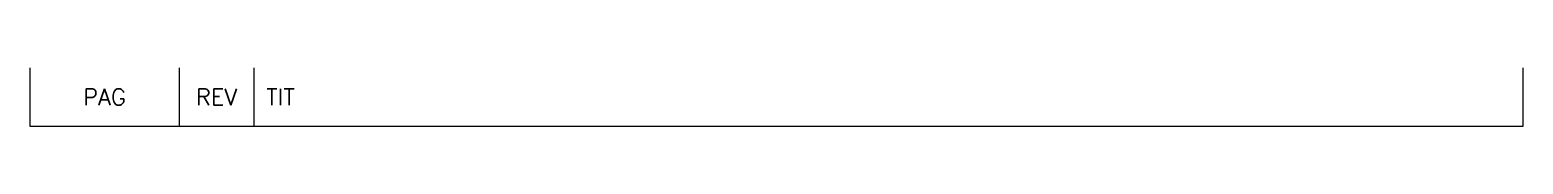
# Model space of a CAD drawing. Header units: millimetres. Extents: x 0 to 180, y -7 to 0.
import ezdxf
from ezdxf.enums import TextEntityAlignment as Align

# ---------------------------------------------------------------- set-up
doc = ezdxf.new("R2010")
doc.units = ezdxf.units.MM
doc.header["$MEASUREMENT"] = 0
doc.layers.get('0').update_dxf_attribs({"linetype": 'CONTINUOUS'})
doc.styles.add('romans', font='romans.shx', dxfattribs={"width": 0.9})

msp = doc.modelspace()

# ---------------------------------------------------------------- linework, layer by layer
at = {"color": 7}
for points in [[(0, 0), (0, -7), (180, -7), (180, 0)], [(18, 0), (18, -7)], [(27, 0), (27, -7)]]:
    msp.add_lwpolyline(points, dxfattribs=at)

# ---------------------------------------------------------------- texts
at = {"color": 7, "linetype": 'Continuous', "style": 'romans'}
for tag, p in [('PAG', (9, -3.5)), ('REV', (22.5, -3.5))]:
    msp.add_attdef(tag, text='', height=2, dxfattribs=at).set_placement(p, align=Align.MIDDLE_CENTER)
msp.add_attdef('TIT', text='', height=2, dxfattribs=at).set_placement((28.5, -3.5), align=Align.MIDDLE_LEFT)

doc.saveas('drawing.dxf')
